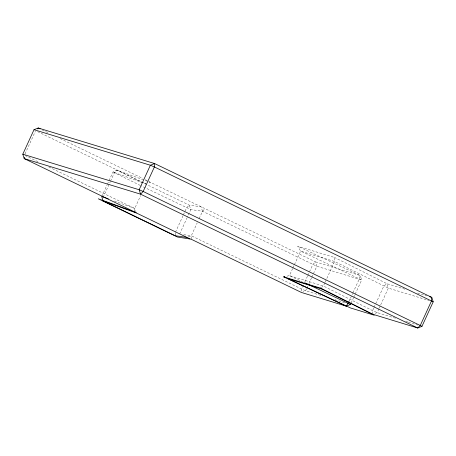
<?xml version="1.0" encoding="UTF-8"?>
<svg xmlns="http://www.w3.org/2000/svg" width="456" height="456" viewBox="0 0 456 456"><rect width="100%" height="100%" fill="white"/><g stroke="black" fill="none" stroke-linecap="round" stroke-linejoin="round"><path stroke-width="0.34" stroke-dasharray="2.28 1.71" d="M355.19 294.143L361.682 279.961L300.629 251.125L297.739 246.246L334.624 257.52L334.584 261.499L326.616 278.907M134.571 211.191L134.742 208.449L140.647 195.556M175.252 235.045L175.383 232.987M191.092 239.189L191.309 235.763L197.214 222.87M301.484 291.082L301.61 289.03L303.679 284.515M25.029 153.9L35.363 131.334M101.779 196.49L107.092 184.885M107.388 184.241L112.997 171.992L116.941 170.196L150.246 182.28L148.411 182.998M103.136 197.397L110.221 181.921M110.512 181.277L114.353 172.898L116.941 170.196L189.234 205.109L201.045 206.813L202.527 211.265L198.981 219M175.429 232.303L183.101 215.54M183.397 214.896L186.641 207.805L189.234 205.109L190.836 209.578L187.296 217.312M179.618 234.076L187 217.962M292.661 268.533L289.412 275.623L285.655 276.444M292.957 267.889L294.137 265.306M294.428 264.662L300.629 251.125L334.584 261.499L388.358 288.112L429.124 300.572M304.859 281.933L307.515 276.131M307.811 275.487L312.827 264.531L315.415 261.829L360.257 275.532L361.682 279.961L316.846 266.258L202.527 211.265L190.836 209.578L140.579 185.564M306.512 288.819L305.628 290.757L303.212 291.726M306.808 288.175L307.692 286.243M308.872 283.666L311.533 277.864M311.824 277.219L316.846 266.258L315.415 261.829L148.513 181.448M324.849 282.777L323.372 285.998L322.044 287.029M325.139 282.133L326.325 279.551M348.806 301.878L352.642 293.493M352.938 292.849L359.431 278.667L360.257 275.532L297.739 246.246M351.057 303.172L353.417 298.013M353.713 297.369L354.893 294.787M373.749 308.028L372.569 310.61L372.911 314.309M374.045 307.384L383.787 286.111L386.933 283.683L406.638 289.708M378.913 308.74L377.146 312.611L373.515 314.064M379.21 308.096L380.389 305.52M380.686 304.876L388.358 288.112L386.933 283.683L334.624 257.52M202.527 211.265L205.114 208.569M188.248 236.955L191.309 235.763L301.61 289.03L305.628 290.757L322.614 295.944M183.745 234.675L191.309 235.763M417.508 293.026L424.302 295.106M424.981 295.311L427.015 295.933M334.841 299.683L345.032 302.795M395.489 318.22L377.146 312.611L372.569 310.61L323.372 285.998L289.412 275.623L302.197 281.608M405.68 321.332L407.715 321.953M408.394 322.164L417.907 325.071M114.308 201.033L134.742 208.449L136.224 212.906M42.094 129.846L48.507 132.941M60.049 138.516L142.779 178.467M145.344 179.704L147.265 180.633M37.58 131.619L145.96 183.95L112.997 171.992L139.941 185.256M25.08 155.496L39.193 162.307M48.809 166.953L134.742 208.449"/><path stroke-width="0.68" d="M24.31 157.24L24.225 158.614L134.531 211.875L98.285 198.793L177.475 237.034L191.092 239.189L301.399 292.45L346.235 306.153L350.47 304.46L351.057 303.172M429.734 296.765L431.775 297.386L431.558 300.812L420.341 325.31L417.753 328.012L140.585 194.17L24.225 158.614L22.8 154.185L34.018 129.686L38.247 127.988L154.601 163.55L431.775 297.386L433.2 301.815L421.982 326.314L417.753 328.012L372.911 314.309L320.608 288.146L283.717 276.872L284.863 276.621M348.806 301.878L346.235 306.153L283.717 276.872M37.381 128.888L38.247 127.988L40.168 128.917M320.608 288.146L321.161 287.713M187.023 237.433L175.212 235.729L102.919 200.822L101.779 196.49L108.374 198.884M34.018 129.686L150.372 165.243L154.39 166.97L433.2 301.815M22.8 154.185L139.154 189.742L143.173 191.469L421.982 326.314M102.919 200.822L136.224 212.906M304.75 282.805L350.47 304.46M133.34 211.51L189.907 238.824M154.601 163.55L154.39 166.97L143.173 191.469L140.585 194.17L139.154 189.742L150.372 165.243L154.601 163.55M321.97 289.064L288.01 278.684L350.533 307.971L374.279 315.227L321.97 289.064"/></g></svg>
